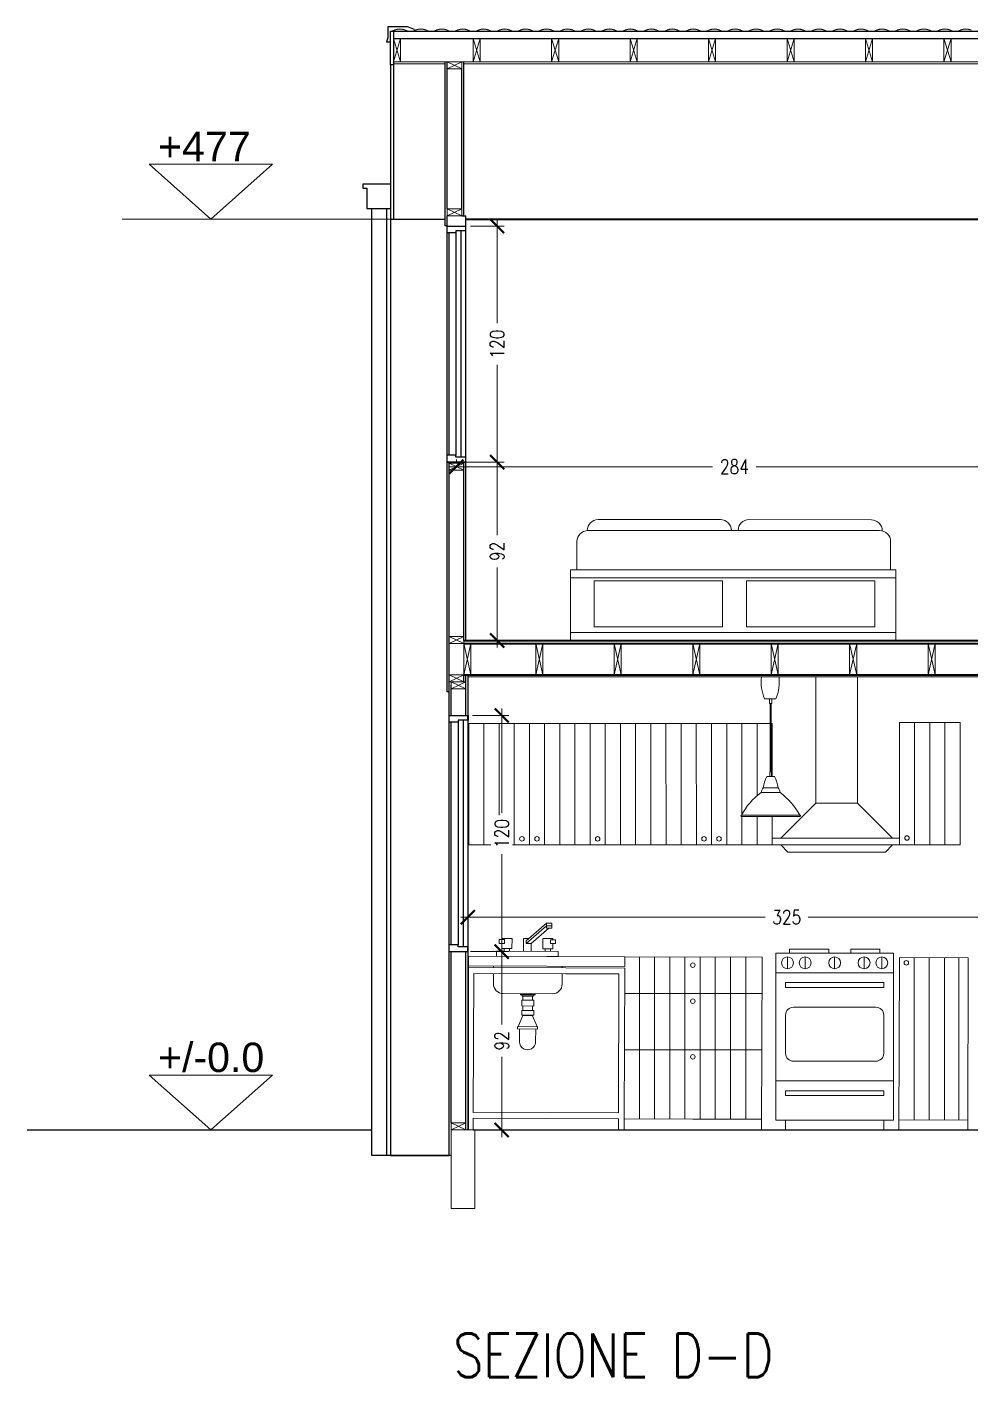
# Model space of a CAD drawing. Header units: centimetres. Extents: x 394519 to 396757, y 376859 to 378786.
# Drawn here: x 394519 to 395000, y 376868 to 377557 of the extents above; entities that cross this region are included whole.
import ezdxf

# ---------------------------------------------------------------- set-up
doc = ezdxf.new("R2010")
doc.units = ezdxf.units.CM
doc.header["$MEASUREMENT"] = 0
doc.linetypes.add('0', pattern=[0])
doc.layers.get('DEFPOINTS').update_dxf_attribs({"color": 210})
for name, color, linetype, lineweight in [('A-ANNO-DIMS', 3, 'Continuous', 18), ('A-DETL-MBND', 3, 'Continuous', 18), ('A-DETL-MCUT', 4, 'Continuous', 25), ('A-ELEV-IDEN', 3, 'Continuous', 18), ('A-ELEV-MBE1', 7, 'Continuous', 35), ('A-ELEV-MBE2', 4, 'Continuous', 25), ('A-FURN', 8, 'Continuous', 18), ('A-SECT-MCUT', 7, 'Continuous', 35), ('A-WALL-STUD', 3, 'Continuous', 18)]:
    doc.layers.add(name, color=color, linetype=linetype, lineweight=lineweight)
doc.styles.add('ARIAL', font='Arial.ttf')
doc.styles.add('E-ROMANS', font='romans.shx', dxfattribs={"width": 0.8})
doc.styles.get("Standard").update_dxf_attribs({"font": 'Arial.ttf'})
doc.dimstyles.new('Copy of TICK_36', dxfattribs={"dimtxt": 3.6, "dimasz": 3.6, "dimexe": 1.8, "dimexo": 1.2, "dimgap": 1.8, "dimtad": 0, "dimdec": 0, "dimzin": 0, "dimdsep": 46, "dimtxsty": 'ARIAL', "dimblk": 'ARCHTICK', "dimblk1": 'ARCHTICK', "dimblk2": 'ARCHTICK', "dimcen": 1.8, "dimdle": 1.8, "dimclrd": 256, "dimclre": 256, "dimclrt": 256, "dimadec": 0, "dimazin": 0, "dimtfac": 1, "dimtdec": 0, "dimtmove": 1, "dimatfit": 3, "dimldrblk": 'OPEN90', "dimfxl": 1, "dimtfill": 1, "dimtolj": 1, "dimtzin": 0, "dimlwd": -1, "dimlwe": -1, "dimarcsym": 0})

# ---------------------------------------------------------------- blocks, each defined once
blk = doc.blocks.new('_ArchTick')
at = {"color": 0, "linetype": 'ByBlock', "const_width": 0.15}
blk.add_lwpolyline([(-0.5, -0.5), (0.5, 0.5)], dxfattribs=at)
blk = doc.blocks.new('*D207')
at = {"layer": 'A-ANNO-DIMS', "transparency": 16777216}
for p, q in [((394758.45, 377338.49), (394758.45, 377297.66)), ((394744.84, 377334.89), (394762.05, 377334.89)), ((394758.45, 377240.29), (394758.45, 377281.13)), ((394744.84, 377243.89), (394762.05, 377243.89))]:
    blk.add_line(p, q, dxfattribs=at)
at = {"layer": 'DEFPOINTS', "color": 0, "transparency": 16777216}
for p in [(394742.44, 377334.89), (394758.45, 377334.89), (394742.44, 377243.89)]:
    blk.add_point(p, dxfattribs=at)
at = {"layer": 'A-ANNO-DIMS', "transparency": 16777216, "xscale": 7.2, "yscale": 7.2, "zscale": 7.2}
for p, rotation in [((394758.45, 377334.89), 90), ((394758.45, 377243.89), 270)]:
    blk.add_blockref('_ArchTick', p, dxfattribs=dict(at, rotation=rotation))
at = {"layer": 'A-ANNO-DIMS', "transparency": 16777216, "insert": (394758.45, 377289.39), "char_height": 7.2, "attachment_point": 5, "rotation": 90, "style": 'E-ROMANS', "bg_fill": 3, "box_fill_scale": 1.25, "bg_fill_color": 256, "bg_fill_true_color": 13158600, "bg_fill_transparency": 0}
blk.add_mtext('\\A1;92', dxfattribs=at)
blk = doc.blocks.new('_Open90')
at = {"color": 0, "linetype": 'ByBlock', "lineweight": -2}
for p, q in [((0, 0), (-1, 0)), ((-0.5, 0.5), (0, 0)), ((0, 0), (-0.5, -0.5))]:
    blk.add_line(p, q, dxfattribs=at)
blk = doc.blocks.new('*D208')
at = {"layer": 'A-ANNO-DIMS', "transparency": 16777216}
for p, q in [((394744.84, 377455.39), (394762.05, 377455.39)), ((394758.45, 377458.99), (394758.45, 377405.74)), ((394758.45, 377331.29), (394758.45, 377384.55)), ((394735.33, 377334.89), (394762.05, 377334.89))]:
    blk.add_line(p, q, dxfattribs=at)
at = {"layer": 'DEFPOINTS', "color": 0, "transparency": 16777216}
for p in [(394742.44, 377455.39), (394758.45, 377455.39), (394732.93, 377334.89)]:
    blk.add_point(p, dxfattribs=at)
at = {"layer": 'A-ANNO-DIMS', "transparency": 16777216, "xscale": 7.2, "yscale": 7.2, "zscale": 7.2}
for p, rotation in [((394758.45, 377455.39), 90), ((394758.45, 377334.89), 270)]:
    blk.add_blockref('_ArchTick', p, dxfattribs=dict(at, rotation=rotation))
at = {"layer": 'A-ANNO-DIMS', "transparency": 16777216, "insert": (394758.45, 377395.14), "char_height": 7.2, "attachment_point": 5, "rotation": 90, "style": 'E-ROMANS', "bg_fill": 3, "box_fill_scale": 1.25, "bg_fill_color": 256, "bg_fill_true_color": 13158600, "bg_fill_transparency": 0}
blk.add_mtext('\\A1;120', dxfattribs=at)
blk = doc.blocks.new('*D209')
at = {"layer": 'A-ANNO-DIMS', "transparency": 16777216}
for p, q in [((394737.69, 377335), (394737.69, 377336.2)), ((395021.34, 377335), (395021.34, 377336.2)), ((394734.09, 377332.6), (394868.37, 377332.6)), ((395024.94, 377332.6), (394890.65, 377332.6))]:
    blk.add_line(p, q, dxfattribs=at)
at = {"layer": 'DEFPOINTS', "color": 0, "transparency": 16777216}
for p in [(394737.69, 377332.6), (395021.34, 377332.6), (395021.34, 377332.6)]:
    blk.add_point(p, dxfattribs=at)
at = {"layer": 'A-ANNO-DIMS', "transparency": 16777216, "xscale": 7.2, "yscale": 7.2, "zscale": 7.2, "rotation": 180}
blk.add_blockref('_ArchTick', (394737.69, 377332.6), dxfattribs=at)
at = {"layer": 'A-ANNO-DIMS', "transparency": 16777216, "xscale": 7.2, "yscale": 7.2, "zscale": 7.2}
blk.add_blockref('_ArchTick', (395021.34, 377332.6), dxfattribs=at)
at = {"layer": 'A-ANNO-DIMS', "transparency": 16777216, "insert": (394879.51, 377332.6), "char_height": 7.2, "attachment_point": 5, "style": 'E-ROMANS', "bg_fill": 3, "box_fill_scale": 1.25, "bg_fill_color": 256, "bg_fill_true_color": 13158600, "bg_fill_transparency": 0}
blk.add_mtext('\\A1;284', dxfattribs=at)
blk = doc.blocks.new('*D215')
at = {"layer": 'A-ANNO-DIMS', "transparency": 16777216}
for p, q in [((394760.81, 377088.8), (394760.81, 377047.96)), ((394744.94, 377085.2), (394764.41, 377085.2)), ((394760.81, 376990.6), (394760.81, 377031.44)), ((394746.31, 376994.2), (394764.41, 376994.2))]:
    blk.add_line(p, q, dxfattribs=at)
at = {"layer": 'DEFPOINTS', "color": 0, "transparency": 16777216}
for p in [(394742.54, 377085.2), (394760.81, 377085.2), (394743.91, 376994.2)]:
    blk.add_point(p, dxfattribs=at)
at = {"layer": 'A-ANNO-DIMS', "transparency": 16777216, "xscale": 7.2, "yscale": 7.2, "zscale": 7.2}
for p, rotation in [((394760.81, 377085.2), 90), ((394760.81, 376994.2), 270)]:
    blk.add_blockref('_ArchTick', p, dxfattribs=dict(at, rotation=rotation))
at = {"layer": 'A-ANNO-DIMS', "transparency": 16777216, "insert": (394760.81, 377039.7), "char_height": 7.2, "attachment_point": 5, "rotation": 90, "style": 'E-ROMANS', "bg_fill": 3, "box_fill_scale": 1.25, "bg_fill_color": 256, "bg_fill_true_color": 13158600, "bg_fill_transparency": 0}
blk.add_mtext('\\A1;92', dxfattribs=at)
blk = doc.blocks.new('*D216')
at = {"layer": 'A-ANNO-DIMS', "transparency": 16777216}
for p, q in [((394745.94, 377205.7), (394764.41, 377205.7)), ((394760.81, 377209.3), (394760.81, 377156.05)), ((394760.81, 377081.6), (394760.81, 377134.86)), ((394745.94, 377085.2), (394764.41, 377085.2))]:
    blk.add_line(p, q, dxfattribs=at)
at = {"layer": 'DEFPOINTS', "color": 0, "transparency": 16777216}
for p in [(394743.54, 377205.7), (394760.81, 377205.7), (394743.54, 377085.2)]:
    blk.add_point(p, dxfattribs=at)
at = {"layer": 'A-ANNO-DIMS', "transparency": 16777216, "xscale": 7.2, "yscale": 7.2, "zscale": 7.2}
for p, rotation in [((394760.81, 377205.7), 90), ((394760.81, 377085.2), 270)]:
    blk.add_blockref('_ArchTick', p, dxfattribs=dict(at, rotation=rotation))
at = {"layer": 'A-ANNO-DIMS', "transparency": 16777216, "insert": (394760.81, 377145.45), "char_height": 7.2, "attachment_point": 5, "rotation": 90, "style": 'E-ROMANS', "bg_fill": 3, "box_fill_scale": 1.25, "bg_fill_color": 256, "bg_fill_true_color": 13158600, "bg_fill_transparency": 0}
blk.add_mtext('\\A1;120', dxfattribs=at)
blk = doc.blocks.new('*D220')
at = {"layer": 'A-ANNO-DIMS', "transparency": 16777216}
for p, q in [((394739.94, 377102.76), (394895.21, 377102.76)), ((394743.54, 377105.16), (394743.54, 377106.36)), ((395072.49, 377102.76), (394917.22, 377102.76)), ((395068.89, 377105.16), (395068.89, 377106.36))]:
    blk.add_line(p, q, dxfattribs=at)
at = {"layer": 'DEFPOINTS', "color": 0, "transparency": 16777216}
for p in [(394743.54, 377102.76), (395068.89, 377102.76), (395068.89, 377102.76)]:
    blk.add_point(p, dxfattribs=at)
at = {"layer": 'A-ANNO-DIMS', "transparency": 16777216, "xscale": 7.2, "yscale": 7.2, "zscale": 7.2, "rotation": 180}
blk.add_blockref('_ArchTick', (394743.54, 377102.76), dxfattribs=at)
at = {"layer": 'A-ANNO-DIMS', "transparency": 16777216, "xscale": 7.2, "yscale": 7.2, "zscale": 7.2}
blk.add_blockref('_ArchTick', (395068.89, 377102.76), dxfattribs=at)
at = {"layer": 'A-ANNO-DIMS', "transparency": 16777216, "insert": (394906.21, 377102.76), "char_height": 7.2, "attachment_point": 5, "style": 'E-ROMANS', "bg_fill": 3, "box_fill_scale": 1.25, "bg_fill_color": 256, "bg_fill_true_color": 13158600, "bg_fill_transparency": 0}
blk.add_mtext('\\A1;325', dxfattribs=at)

msp = doc.modelspace()

# ---------------------------------------------------------------- linework, layer by layer
for p, q in [((394795.86, 377243.89), (394961.86, 377243.89)), ((394909.72, 377226.38), (394898.26, 377226.38)), ((394903.99, 377226.38), (394909.72, 377226.38))]:
    msp.add_line(p, q)
at = {"color": 0}
for p, q in [((394518.61, 376994.2), (394694.5, 376994.2)), ((394746.25, 376994.2), (395423.76, 376994.2))]:
    msp.add_line(p, q, dxfattribs=at)
at = {"layer": 'A-ANNO-DIMS'}
msp.add_line((394705.51, 377458.88), (394567.11, 377458.88), dxfattribs=at)
for points in [[(394580.9, 377486.87), (394612.38, 377458.88), (394643.87, 377486.87)], [(394580.9, 377022.19), (394612.38, 376994.2), (394643.87, 377022.19)]]:
    msp.add_lwpolyline(points, close=True, dxfattribs=at)
at = {"layer": 'A-DETL-MBND'}
for p, q in [((394731.93, 377538.12), (394705.51, 377538.12)), ((394732.93, 377539.13), (394709.11, 377539.13)), ((394740.44, 377539.13), (395081.9, 377539.13)), ((394741.44, 377538.12), (395016.58, 377538.12))]:
    msp.add_line(p, q, dxfattribs=at)
at = {"layer": 'A-DETL-MBND', "color": 0}
msp.add_line((394743.54, 377225.38), (395124.63, 377225.38), dxfattribs=at)
msp.add_lwpolyline([(394733.93, 377460.56), (394732.93, 377460.56)], dxfattribs=at)
at = {"layer": 'A-DETL-MCUT'}
for p, q in [((394732.93, 377217.77), (394732.93, 377460.56)), ((394742.44, 377243.89), (394742.44, 377460.56)), ((394732.83, 377455.39), (394742.44, 377455.39)), ((394737.43, 377451.89), (394732.83, 377451.88)), ((394742.44, 377452.89), (394737.43, 377452.89)), ((394737.43, 377452.89), (394737.43, 377451.89)), ((394737.43, 377338.4), (394732.93, 377338.4)), ((394737.43, 377337.4), (394737.43, 377338.4)), ((394742.44, 377337.4), (394737.43, 377337.4)), ((394732.93, 377334.89), (394742.44, 377334.89)), ((394742.44, 377334.89), (394732.93, 377334.89)), ((394733.93, 377217.8), (394733.93, 377334.89)), ((394741.44, 377243.89), (394741.44, 377334.89)), ((394741.44, 377222.78), (394741.44, 377226.38)), ((394742.54, 377205.7), (394742.54, 377226.38)), ((394743.54, 377226.38), (394743.54, 376994.2)), ((394733.93, 376981.19), (394733.93, 377222.78)), ((394735.03, 377205.69), (394735.03, 377221.38)), ((394733.93, 377217.77), (394732.93, 377217.77)), ((394738.54, 377088.7), (394733.93, 377088.7)), ((394738.54, 377087.7), (394738.54, 377088.7)), ((394733.93, 377085.2), (394743.54, 377085.2)), ((394735.03, 376997.8), (394735.03, 377085.2)), ((394743.54, 377087.7), (394738.54, 377087.7)), ((394742.54, 376994.2), (394742.54, 377085.2)), ((394743.54, 377085.2), (394743.54, 377087.7))]:
    msp.add_line(p, q, dxfattribs=at)
for points in [[(394732.93, 377455.56), (394731.93, 377455.56), (394731.93, 377539.13)], [(394732.93, 377464.16), (394732.93, 377539.13)], [(394740.44, 377460.56), (394741.44, 377460.56), (394741.44, 377539.13)], [(394740.44, 377464.16), (394740.44, 377535.52)], [(394741.44, 377460.56), (394742.44, 377460.56)]]:
    msp.add_lwpolyline(points, dxfattribs=at)
at = {"layer": 'A-ELEV-IDEN', "color": 3}
msp.add_lwpolyline([(394735.03, 376994.2), (394747.04, 376994.2), (394747.04, 376954.17), (394735.03, 376954.17)], close=True, dxfattribs=at)
at = {"layer": 'A-ELEV-MBE1', "color": 0}
msp.add_line((394743.54, 377205.7), (394743.54, 377203.2), dxfattribs=at)
at = {"layer": 'A-ELEV-MBE2'}
for p, q in [((394702.01, 377464.36), (394702.01, 376981.19)), ((394704.01, 377458.88), (394704.01, 376981.19)), ((394733.93, 377338.4), (394733.93, 377451.88)), ((394737.43, 377451.89), (394737.43, 377338.4)), ((394739.95, 377452.89), (394739.95, 377337.4)), ((394733.93, 377205.69), (394743.54, 377205.7)), ((394738.54, 377202.2), (394733.93, 377202.19)), ((394735.03, 377088.7), (394735.03, 377202.19)), ((394743.54, 377203.2), (394738.54, 377203.2)), ((394738.54, 377203.2), (394738.54, 377202.2)), ((394738.54, 377202.2), (394738.54, 377088.7)), ((394741.05, 377203.2), (394741.05, 377087.7)), ((394735.03, 376981.19), (394694.5, 376981.19))]:
    msp.add_line(p, q, dxfattribs=at)
at = {"layer": 'A-ELEV-MBE2', "color": 0}
msp.add_line((394704.01, 377458.88), (394731.93, 377458.88), dxfattribs=at)
at = {"layer": 'A-ELEV-MBE2'}
for points in [[(394716.24, 377555.68), (394716.24, 377555.68), (394712.77, 377556.92), (394702.76, 377556.92), (394702.76, 377551.41), (394702.01, 377549.41), (394703.76, 377549.41)], [(394705.51, 377554.74), (394705.51, 377539.13), (394705.51, 377537.62), (394704.01, 377537.62), (394704.01, 377554.74), (394705.51, 377554.74)], [(394705.51, 377554.74), (395464.3, 377554.74)], [(394705.51, 377551.13), (395459.19, 377551.13)], [(394704.01, 377537.62), (394704.01, 377458.88)], [(394705.51, 377537.62), (394705.51, 377458.88)], [(394704.01, 377476.75), (394690, 377476.75), (394690, 377474.75), (394692, 377474.75), (394692, 377464.36), (394704.01, 377464.36)], [(394694.5, 376981.19), (394694.5, 377464.36)], [(394704.01, 376981.19), (394733.93, 376981.19)]]:
    msp.add_lwpolyline(points, dxfattribs=at)
for centre, start, end in [((394703.47, 377562.06), 274.18303, 291.41865), ((394708.82, 377548.43), 68.58135, 111.41865), ((394714.17, 377562.06), 248.58135, 291.41865), ((394719.51, 377548.43), 68.58135, 111.41865), ((394724.86, 377562.06), 248.58135, 291.41865), ((394730.21, 377548.43), 68.58135, 111.41865), ((394735.55, 377562.06), 248.58135, 291.41865), ((394740.9, 377548.43), 68.58135, 111.41865), ((394746.25, 377562.06), 248.58135, 291.41865), ((394751.59, 377548.43), 68.58135, 111.41865), ((394756.94, 377562.06), 248.58135, 291.41865), ((394762.29, 377548.43), 68.58135, 111.41865), ((394767.63, 377562.06), 248.58135, 291.41865), ((394772.98, 377548.43), 68.58135, 111.41865), ((394778.33, 377562.06), 248.58135, 291.41865), ((394783.67, 377548.43), 68.58135, 111.41865), ((394789.02, 377562.06), 248.58135, 291.41865), ((394794.37, 377548.43), 68.58135, 111.41865), ((394799.71, 377562.06), 248.58135, 291.41865), ((394805.06, 377548.43), 68.58135, 111.41865), ((394810.41, 377562.06), 248.58135, 291.41865), ((394815.75, 377548.43), 68.58135, 111.41865), ((394821.1, 377562.06), 248.58135, 291.41865), ((394826.45, 377548.43), 68.58135, 111.41865), ((394831.79, 377562.06), 248.58135, 291.41865), ((394837.14, 377548.43), 68.58135, 111.41865), ((394842.48, 377562.06), 248.58135, 291.41865), ((394847.83, 377548.43), 68.58135, 111.41865), ((394853.18, 377562.06), 248.58135, 291.41865), ((394858.52, 377548.43), 68.58135, 111.41865), ((394863.87, 377562.06), 248.58135, 291.41865), ((394869.22, 377548.43), 68.58135, 111.41865), ((394874.56, 377562.06), 248.58135, 291.41865), ((394879.91, 377548.43), 68.58135, 111.41865), ((394885.26, 377562.06), 248.58135, 291.41865), ((394890.6, 377548.43), 68.58135, 111.41865), ((394895.95, 377562.06), 248.58135, 291.41865), ((394901.3, 377548.43), 68.58135, 111.41865), ((394906.64, 377562.06), 248.58135, 291.41865), ((394911.99, 377548.43), 68.58135, 111.41865), ((394917.34, 377562.06), 248.58135, 291.41865), ((394922.68, 377548.43), 68.58135, 111.41865), ((394928.03, 377562.06), 248.58135, 291.41865), ((394933.38, 377548.43), 68.58135, 111.41865), ((394938.72, 377562.06), 248.58135, 291.41865), ((394944.07, 377548.43), 68.58135, 111.41865), ((394949.42, 377562.06), 248.58135, 291.41865), ((394954.76, 377548.43), 68.58135, 111.41865), ((394960.11, 377562.06), 248.58135, 291.41865), ((394965.46, 377548.43), 68.58135, 111.41865), ((394970.8, 377562.06), 248.58135, 291.41865), ((394976.15, 377548.43), 68.58135, 111.41865), ((394981.5, 377562.06), 248.58135, 291.41865), ((394986.84, 377548.43), 68.58135, 111.41865), ((394992.19, 377562.06), 248.58135, 291.41865), ((394997.54, 377548.43), 68.58135, 111.41865)]:
    msp.add_arc(centre, 7.32, start, end, dxfattribs=at)
at = {"layer": 'A-FURN'}
for p, q in [((394809.98, 377305.6), (394872.37, 377305.61)), ((394886.98, 377305.61), (394949.38, 377305.44)), ((394804.76, 377300.03), (394953.59, 377300.03)), ((394799.18, 377279.96), (394799.18, 377294.44)), ((394959.18, 377294.44), (394959.18, 377279.96)), ((394795.86, 377275.84), (394795.86, 377279.96)), ((394795.86, 377279.96), (394961.86, 377279.96)), ((394795.86, 377243.89), (394795.86, 377279.96)), ((394961.86, 377275.84), (394795.86, 377275.84)), ((394961.86, 377279.96), (394961.86, 377243.89)), ((394961.86, 377248.02), (394961.86, 377275.84)), ((394961.86, 377262.33), (394961.86, 377243.89)), ((394795.86, 377243.89), (394795.86, 377248.02)), ((394795.86, 377248.02), (394961.86, 377248.02)), ((394900.69, 377214.2), (394894.88, 377214.2)), ((394897.34, 377211.8), (394897.34, 377214.2)), ((394898.62, 377214.2), (394898.63, 377211.8)), ((394898.63, 377211.8), (394897.34, 377211.8)), ((394897.74, 377211.8), (394897.75, 377176.94)), ((394898.23, 377176.94), (394898.22, 377211.8)), ((394774.92, 377201.57), (394743.96, 377201.56)), ((394743.96, 377201.56), (394743.97, 377139.62)), ((394743.96, 377201.56), (394751.7, 377201.56)), ((394751.7, 377201.56), (394751.71, 377139.63)), ((394759.44, 377201.56), (394759.46, 377139.63)), ((394767.2, 377139.63), (394767.18, 377201.56)), ((394774.94, 377139.63), (394774.92, 377201.57)), ((394774.92, 377201.57), (394805.89, 377201.57)), ((394782.68, 377139.63), (394782.66, 377201.57)), ((394790.41, 377201.57), (394790.42, 377139.64)), ((394805.89, 377201.57), (394798.15, 377201.57)), ((394798.15, 377201.57), (394798.16, 377139.64)), ((394805.89, 377201.57), (394836.86, 377201.58)), ((394805.89, 377201.57), (394805.91, 377139.64)), ((394805.91, 377139.64), (394805.89, 377201.57)), ((394813.65, 377139.64), (394813.63, 377201.58)), ((394821.37, 377201.58), (394821.39, 377139.65)), ((394836.86, 377201.58), (394829.11, 377201.58)), ((394829.11, 377201.58), (394829.13, 377139.65)), ((394867.82, 377201.59), (394836.86, 377201.58)), ((394836.86, 377201.58), (394836.87, 377139.65)), ((394836.86, 377201.58), (394836.87, 377139.65)), ((394836.86, 377201.58), (394844.6, 377201.58)), ((394844.6, 377201.58), (394844.61, 377139.65)), ((394852.34, 377201.59), (394852.36, 377139.65)), ((394860.1, 377139.66), (394860.08, 377201.59)), ((394867.82, 377201.59), (394897.75, 377201.6)), ((394867.84, 377139.66), (394867.82, 377201.59)), ((394875.58, 377139.66), (394875.56, 377201.59)), ((394883.31, 377201.6), (394883.32, 377155.21)), ((394897.75, 377201.6), (394891.05, 377201.6)), ((394891.05, 377201.6), (394891.06, 377164.68)), ((394898.23, 377201.6), (394898.79, 377201.6)), ((394898.79, 377201.6), (394898.23, 377201.6)), ((394898.79, 377201.6), (394898.8, 377174.53)), ((394963.69, 377202.04), (394994.66, 377202.05)), ((394963.71, 377139.68), (394963.69, 377202.04)), ((394971.45, 377139.69), (394971.43, 377202.04)), ((394979.17, 377202.04), (394979.19, 377139.69)), ((394994.66, 377202.05), (394986.92, 377202.04)), ((394986.92, 377202.04), (394986.93, 377139.69)), ((394994.66, 377202.05), (394994.67, 377139.69)), ((394895.99, 377174.53), (394900, 377174.53)), ((394898.39, 377176.94), (394897.59, 377176.94)), ((394897.59, 377176.94), (394897.59, 377174.53)), ((394898.39, 377176.94), (394898.4, 377174.53)), ((394902.8, 377166.34), (394893.19, 377166.34)), ((394898, 377168.74), (394894.23, 377168.74)), ((394898, 377168.74), (394901.76, 377168.74)), ((394883.11, 377154.82), (394912.89, 377154.83)), ((394883.11, 377154.82), (394898, 377154.82)), ((394883.11, 377154.18), (394912.89, 377154.18)), ((394883.32, 377154.18), (394883.32, 377139.66)), ((394891.06, 377154.18), (394891.06, 377139.66)), ((394898.8, 377154.18), (394898.81, 377139.67)), ((394743.97, 377139.62), (394774.94, 377139.63)), ((394805.91, 377139.64), (394774.94, 377139.63)), ((394836.87, 377139.65), (394805.91, 377139.64)), ((394836.87, 377139.65), (394867.84, 377139.66)), ((394898.81, 377139.67), (394867.84, 377139.66)), ((394963.71, 377139.68), (394994.67, 377139.69)), ((394783.7, 377098.41), (394773.22, 377089.31)), ((394773.23, 377090.62), (394783.7, 377099.72)), ((394784.85, 377097.11), (394775.83, 377089.3)), ((394783.69, 377097.11), (394783.7, 377098.41)), ((394786.31, 377097.1), (394783.69, 377097.11)), ((394783.7, 377098.41), (394783.7, 377099.72)), ((394783.7, 377099.72), (394786.31, 377099.71)), ((394786.31, 377098.4), (394783.7, 377098.41)), ((394786.31, 377099.71), (394786.31, 377098.4)), ((394786.31, 377098.4), (394786.31, 377097.1)), ((394771.9, 377085.4), (394771.93, 377091.93)), ((394771.93, 377091.93), (394774.72, 377091.92)), ((394773.22, 377089.31), (394773.23, 377090.62)), ((394775.83, 377089.3), (394773.22, 377089.31)), ((394775.83, 377089.3), (394775.82, 377085.39)), ((394823.61, 377082.61), (394743.91, 377082.89)), ((394743.91, 376994.2), (394743.91, 377082.89)), ((394762.11, 377085.43), (394762.12, 377086.74)), ((394764.73, 377086.73), (394764.72, 377085.43)), ((394783.01, 377086.67), (394783, 377085.36)), ((394785.61, 377085.35), (394785.62, 377086.66)), ((394823.59, 377077.6), (394823.61, 377082.61)), ((394823.61, 377082.61), (394893.67, 377082.36)), ((394831.04, 377082.58), (394831.06, 376999.89)), ((394838.78, 377082.56), (394838.8, 376999.89)), ((394846.54, 376999.9), (394846.52, 377082.53)), ((394854.28, 376999.9), (394854.26, 377082.5)), ((394862.03, 376999.9), (394862, 377082.47)), ((394869.74, 377082.45), (394869.77, 376999.9)), ((394877.49, 377082.42), (394877.51, 376999.91)), ((394885.27, 377082.39), (394885.29, 376999.67)), ((394893.67, 377082.36), (394893.36, 376994.2)), ((394960.72, 377084.41), (394900.58, 377084.41)), ((394900.58, 377084.41), (394900.58, 376999.21)), ((394906.59, 377079.48), (394906.59, 377082.49)), ((394906.59, 377082.49), (394906.59, 377076.46)), ((394927.64, 377086.41), (394907.59, 377086.41)), ((394907.59, 377084.41), (394907.59, 377086.41)), ((394915.61, 377079.48), (394915.61, 377082.49)), ((394915.61, 377082.49), (394915.61, 377076.46)), ((394927.64, 377084.41), (394927.64, 377086.41)), ((394930.65, 377082.49), (394930.65, 377076.46)), ((394938.89, 377086.41), (394953.7, 377086.41)), ((394938.89, 377084.41), (394938.89, 377086.41)), ((394945.68, 377082.49), (394945.68, 377076.46)), ((394953.7, 377084.41), (394953.7, 377086.41)), ((394954.7, 377082.49), (394954.7, 377076.46)), ((394960.72, 377084.41), (394960.72, 376999.21)), ((394963.72, 377082.12), (394963.42, 376994.2)), ((394963.72, 377082.12), (394998.75, 377081.99)), ((394971.15, 377082.09), (394971.18, 376999.4)), ((394978.89, 377082.06), (394978.92, 376999.4)), ((394986.64, 377082.04), (394986.66, 376999.41)), ((394993.95, 377082.01), (394993.97, 376999.41)), ((394998.54, 376994.2), (394998.75, 377081.99)), ((394823.59, 377077.6), (394743.91, 377077.88)), ((394743.91, 377077.09), (394793.46, 377076.91)), ((394823.59, 377076.81), (394793.46, 377076.91)), ((394823.32, 376999.89), (394823.59, 377076.81)), ((394746.26, 377003.16), (394746.51, 377074.08)), ((394746.51, 377074.08), (394793.45, 377073.91)), ((394820.57, 377073.82), (394793.45, 377073.91)), ((394820.32, 377002.9), (394820.57, 377073.82)), ((394960.72, 377074.38), (394900.58, 377074.38)), ((394955.7, 377069.37), (394905.59, 377069.37)), ((394905.59, 377069.37), (394905.59, 377066.87)), ((394955.7, 377069.37), (394955.7, 377066.87)), ((394771.57, 377060.5), (394771.58, 377062.47)), ((394776.57, 377060.48), (394776.58, 377062.45)), ((394893.67, 377063.87), (394823.54, 377063.85)), ((394955.7, 377066.87), (394905.59, 377066.87)), ((394971.16, 377061.33), (394971.18, 376999.4)), ((394771.55, 377055.15), (394771.56, 377057.46)), ((394776.55, 377055.13), (394776.56, 377057.44)), ((394951.69, 377056.84), (394909.6, 377056.84)), ((394771.54, 377052.53), (394771.54, 377052.72)), ((394776.55, 377052.51), (394771.54, 377052.53)), ((394776.55, 377052.51), (394776.55, 377052.7)), ((394905.59, 377052.83), (394905.59, 377033.29)), ((394955.7, 377052.83), (394955.7, 377033.29)), ((394769.92, 377045.71), (394769.9, 377039.19)), ((394778.12, 377045.69), (394778.09, 377039.16)), ((394893.5, 377035.11), (394823.44, 377035.09)), ((394951.69, 377029.28), (394909.6, 377029.28)), ((394960.72, 377019.26), (394900.58, 377019.26)), ((394955.7, 377014.25), (394905.59, 377014.25)), ((394905.59, 377014.25), (394905.59, 377011.74)), ((394905.59, 377014.25), (394905.59, 377011.74)), ((394955.7, 377014.25), (394955.7, 377011.74)), ((394955.7, 377014.25), (394955.7, 377011.74)), ((394955.7, 377011.74), (394905.59, 377011.74)), ((394820.31, 376999.9), (394746.25, 377000.16)), ((394746.25, 377000.16), (394746.25, 376994.2)), ((394820.32, 377002.9), (394746.26, 377003.16)), ((394820.31, 376999.9), (394820.29, 376994.2)), ((394823.32, 376999.89), (394823.3, 376994.2)), ((394858.35, 376999.77), (394823.32, 376999.89)), ((394858.35, 376999.77), (394893.38, 376999.64)), ((394960.72, 376999.21), (394900.58, 376999.21)), ((394905.59, 376999.21), (394905.59, 376994.2)), ((394955.7, 376999.21), (394955.7, 376994.2)), ((394998.46, 376999.28), (394963.43, 376999.4))]:
    msp.add_line(p, q, dxfattribs=at)
at = {"layer": 'A-FURN', "linetype": '0'}
for p, q in [((394921.04, 377225.38), (394921.04, 377160.88)), ((394942.38, 377160.88), (394942.38, 377225.38)), ((394921.04, 377160.88), (394903.27, 377143.11)), ((394921.04, 377160.88), (394942.38, 377160.88)), ((394960.15, 377143.11), (394942.38, 377160.88)), ((394898.81, 377143.11), (394963.71, 377143.11)), ((394963.71, 377139.68), (394898.81, 377139.67)), ((394906.82, 377135.99), (394903.27, 377139.66)), ((394960.15, 377139.68), (394956.6, 377135.99)), ((394956.6, 377135.99), (394906.82, 377135.99))]:
    msp.add_line(p, q, dxfattribs=at)
at = {"layer": 'A-FURN', "color": 0}
msp.add_line((394955.7, 376994.2), (394901.66, 376994.2), dxfattribs=at)
at = {"layer": 'A-FURN'}
for points in [[(394807.99, 377274.32), (394873.48, 377274.32), (394873.48, 377250.97), (394807.99, 377250.97)], [(394885.73, 377274.32), (394951.22, 377274.32), (394951.22, 377250.97), (394885.73, 377250.97)], [(394759.52, 377089.36), (394759.52, 377091.32), (394762.13, 377091.31), (394762.13, 377089.35)], [(394788.24, 377089.26), (394788.24, 377091.22), (394785.63, 377091.23), (394785.63, 377089.27)], [(394777.83, 377063.71), (394770.34, 377063.73), (394770.34, 377063.16), (394777.82, 377063.13)], [(394777.11, 377055.13), (394770.99, 377055.15), (394770.99, 377052.72), (394777.1, 377052.7)], [(394777.13, 377060.48), (394771.01, 377060.5), (394771, 377057.46), (394777.12, 377057.44)], [(394779.12, 377046.88), (394768.92, 377046.91), (394768.92, 377045.72), (394779.12, 377045.68)]]:
    msp.add_lwpolyline(points, close=True, dxfattribs=at)
for points in [[(394760.83, 377091.32), (394760.83, 377091.97), (394766.05, 377091.95), (394766.03, 377086.73), (394760.81, 377086.74), (394760.82, 377089.36)], [(394786.94, 377091.23), (394786.94, 377091.87), (394781.72, 377091.89), (394781.7, 377086.67), (394786.92, 377086.65), (394786.93, 377089.26)], [(394764.72, 377085.43), (394789.53, 377085.34), (394789.52, 377082.73), (394758.19, 377082.84), (394758.2, 377085.45), (394762.11, 377085.43)], [(394756.58, 377077.84), (394756.57, 377077.04)], [(394791.64, 377076.92), (394791.65, 377077.72)], [(394770.88, 377063.16), (394771.17, 377062.47), (394774.08, 377062.46)], [(394777.28, 377063.14), (394776.98, 377062.45), (394774.08, 377062.46)], [(394771.54, 377052.53), (394769.28, 377047.39), (394769.28, 377046.91), (394769.28, 377046.91)], [(394776.55, 377052.51), (394778.77, 377047.36), (394778.77, 377046.88), (394778.77, 377046.88)]]:
    msp.add_lwpolyline(points, dxfattribs=at)
msp.add_lwpolyline([(394756.56, 377074.04), (394756.55, 377068.78, 0.414214), (394761.53, 377063.76), (394786.59, 377063.67, 0.414214), (394791.61, 377068.66), (394791.63, 377073.92)], format="xyb", dxfattribs=at)
at = {"layer": 'A-FURN', "color": 0}
for points in [[(394743.54, 376994.2), (394746.54, 376994.2)], [(394823.6, 376994.2), (394820.6, 376994.2)]]:
    msp.add_lwpolyline(points, dxfattribs=at)
at = {"layer": 'A-FURN'}
for centre, radius in [((394771.1, 377142.7), 1.16), ((394778.77, 377142.7), 1.16), ((394809.74, 377142.71), 1.16), ((394864, 377142.72), 1.16), ((394871.67, 377142.73), 1.16), ((394967.54, 377143.17), 1.16), ((394906.59, 377079.48), 3.02), ((394915.61, 377079.48), 3.02), ((394930.65, 377079.48), 3.02), ((394945.68, 377079.48), 3.02), ((394954.7, 377079.48), 3.02), ((394858.27, 377078.32), 1.16), ((394967.22, 377079.5), 1.16), ((394858.28, 377059.94), 1.16), ((394858.29, 377031.52), 1.16)]:
    msp.add_circle(centre, radius, dxfattribs=at)
for centre, radius, start, end in [((394809.98, 377300.01), 5.58, 90, 180), ((394872.37, 377300.03), 5.58, 0, 90), ((394886.98, 377300.03), 5.58, 90, 180), ((394949.38, 377299.86), 5.58, 0, 90), ((394804.76, 377294.44), 5.58, 90, 180), ((394953.59, 377294.44), 5.58, 0, 90), ((394916.53, 377223.01), 23.37, 174.1865, 202.15844), ((394879.04, 377223), 23.37, 337.87318, 5.83899), ((394912.98, 377166.21), 18.91, 153.89284, 172.31859), ((394883.02, 377166.2), 18.91, 7.71303, 26.13879), ((394912.53, 377139.24), 33.29, 125.50386, 152.09328), ((394898.18, 377165.6), 5.04, 141.53577, 171.63847), ((394897.81, 377165.6), 5.04, 8.39316, 38.49585), ((394882.08, 377138), 35.11, 28.64074, 53.82538), ((394883.11, 377154.5), 0.32, 90.01581, 270.01581), ((394912.89, 377154.5), 0.32, 270.01581, 90.01581), ((394909.6, 377052.83), 4.01, 90, 180), ((394951.69, 377052.83), 4.01, 0, 90), ((394774, 377039.17), 4.1, 179.79921, 359.79921), ((394909.6, 377033.29), 4.01, 180, 270), ((394951.69, 377033.29), 4.01, 270, 0)]:
    msp.add_arc(centre, radius, start, end, dxfattribs=at)
at = {"layer": 'A-SECT-MCUT'}
for p, q in [((394742.44, 377458.88), (395016.58, 377458.88)), ((394741.44, 377243.89), (395426.87, 377243.89)), ((394741.44, 377242.39), (395426.87, 377242.39)), ((394741.44, 377226.38), (395425.77, 377226.38))]:
    msp.add_line(p, q, dxfattribs=at)
at = {"layer": 'A-WALL-STUD'}
for p, q in [((394732.93, 377535.52), (394740.44, 377539.13)), ((394740.44, 377535.52), (394732.93, 377539.13)), ((394732.93, 377460.56), (394740.44, 377464.16)), ((394740.44, 377460.56), (394732.93, 377464.16)), ((394733.93, 377330.8), (394741.44, 377334.4)), ((394741.44, 377330.8), (394733.93, 377334.4)), ((394741.44, 377246), (394733.93, 377246)), ((394733.93, 377242.39), (394741.44, 377246)), ((394741.44, 377242.39), (394733.93, 377246)), ((394733.93, 377242.39), (394741.44, 377242.39)), ((394741.44, 377226.38), (394741.44, 377242.39)), ((394741.44, 377242.39), (394745.04, 377226.38)), ((394745.04, 377242.39), (394741.44, 377226.38)), ((394745.04, 377242.39), (394745.04, 377226.38)), ((394741.44, 377226.38), (394733.93, 377226.38)), ((394733.93, 377222.78), (394741.44, 377226.38)), ((394741.44, 377222.78), (394733.93, 377226.38)), ((394733.93, 377222.78), (394741.44, 377222.78)), ((394742.54, 377222.78), (394735.03, 377222.78)), ((394735.03, 377219.18), (394742.54, 377222.78)), ((394742.54, 377219.18), (394735.03, 377222.78)), ((394735.03, 377219.18), (394742.54, 377219.18)), ((394735.03, 376994.2), (394742.54, 376997.8)), ((394742.54, 376994.2), (394735.03, 376997.8))]:
    msp.add_line(p, q, dxfattribs=at)
at = {"layer": 'A-WALL-STUD', "color": 0}
for p, q in [((394733.93, 377246), (394733.93, 377242.39)), ((394741.44, 377242.39), (394741.44, 377246)), ((394741.44, 377242.39), (394745.04, 377242.39)), ((394733.93, 377226.38), (394733.93, 377222.78)), ((394745.04, 377226.38), (394741.44, 377226.38)), ((394735.03, 377222.78), (394735.03, 377219.18)), ((394742.54, 377219.18), (394742.54, 377222.78))]:
    msp.add_line(p, q, dxfattribs=at)
at = {"layer": 'A-WALL-STUD'}
for points in [[(394709.11, 377551.13), (394705.51, 377551.13), (394705.51, 377539.13), (394709.11, 377539.13)], [(394749.84, 377551.13), (394746.24, 377551.13), (394746.24, 377539.13), (394749.84, 377539.13)], [(394789.87, 377551.13), (394786.27, 377551.13), (394786.27, 377539.13), (394789.87, 377539.13)], [(394829.91, 377551.13), (394826.3, 377551.13), (394826.3, 377539.13), (394829.91, 377539.13)], [(394869.94, 377551.13), (394866.33, 377551.13), (394866.33, 377539.13), (394869.94, 377539.13)], [(394909.97, 377551.13), (394906.36, 377551.13), (394906.36, 377539.13), (394909.97, 377539.13)], [(394950, 377551.13), (394946.4, 377551.13), (394946.4, 377539.13), (394950, 377539.13)], [(394990.03, 377551.13), (394986.43, 377551.13), (394986.43, 377539.13), (394990.03, 377539.13)], [(394732.93, 377535.52), (394740.44, 377535.52), (394740.44, 377539.13), (394732.93, 377539.13)], [(394732.93, 377460.56), (394740.44, 377460.56), (394740.44, 377464.16), (394732.93, 377464.16)], [(394733.93, 377330.8), (394741.44, 377330.8), (394741.44, 377334.4), (394733.93, 377334.4)], [(394735.03, 376994.2), (394742.54, 376994.2), (394742.54, 376997.8), (394735.03, 376997.8)]]:
    msp.add_lwpolyline(points, close=True, dxfattribs=at)
for points in [[(394705.51, 377551.13), (394709.11, 377539.13)], [(394705.51, 377539.13), (394709.11, 377551.13)], [(394746.24, 377551.13), (394749.84, 377539.13)], [(394746.24, 377539.13), (394749.84, 377551.13)], [(394786.27, 377551.13), (394789.87, 377539.13)], [(394786.27, 377539.13), (394789.87, 377551.13)], [(394826.3, 377551.13), (394829.91, 377539.13)], [(394826.3, 377539.13), (394829.91, 377551.13)], [(394866.33, 377551.13), (394869.94, 377539.13)], [(394866.33, 377539.13), (394869.94, 377551.13)], [(394906.36, 377551.13), (394909.97, 377539.13)], [(394906.36, 377539.13), (394909.97, 377551.13)], [(394946.4, 377551.13), (394950, 377539.13)], [(394946.4, 377539.13), (394950, 377551.13)], [(394986.43, 377551.13), (394990.03, 377539.13)], [(394986.43, 377539.13), (394990.03, 377551.13)], [(394781.77, 377242.39), (394781.77, 377226.38), (394778.17, 377226.38), (394778.17, 377242.39), (394781.77, 377242.39)], [(394778.17, 377242.39), (394781.77, 377226.38)], [(394781.77, 377242.39), (394778.17, 377226.38)], [(394821.8, 377242.39), (394821.8, 377226.38), (394818.2, 377226.38), (394818.2, 377242.39), (394821.8, 377242.39)], [(394818.2, 377242.39), (394821.8, 377226.38)], [(394821.8, 377242.39), (394818.2, 377226.38)], [(394861.83, 377242.39), (394861.83, 377226.38), (394858.23, 377226.38), (394858.23, 377242.39), (394861.83, 377242.39)], [(394858.23, 377242.39), (394861.83, 377226.38)], [(394861.83, 377242.39), (394858.23, 377226.38)], [(394901.86, 377242.39), (394901.86, 377226.38), (394898.26, 377226.38), (394898.26, 377242.39), (394901.86, 377242.39)], [(394898.26, 377242.39), (394901.86, 377226.38)], [(394901.86, 377242.39), (394898.26, 377226.38)], [(394941.89, 377242.39), (394941.89, 377226.38), (394938.29, 377226.38), (394938.29, 377242.39), (394941.89, 377242.39)], [(394938.29, 377242.39), (394941.89, 377226.38)], [(394941.89, 377242.39), (394938.29, 377226.38)], [(394981.92, 377242.39), (394981.92, 377226.38), (394978.32, 377226.38), (394978.32, 377242.39), (394981.92, 377242.39)], [(394978.32, 377242.39), (394981.92, 377226.38)], [(394981.92, 377242.39), (394978.32, 377226.38)]]:
    msp.add_lwpolyline(points, dxfattribs=at)

# ---------------------------------------------------------------- texts
at = {"insert": (394736.15, 376890.41), "char_height": 22.2374, "attachment_point": 1, "style": 'E-ROMANS'}
msp.add_mtext_dynamic_manual_height_columns('SEZIONE D-D', width=404.3209, gutter_width=9, heights=[0], dxfattribs=at)
at = {"layer": 'A-ANNO-DIMS'}
for s, p in [('+477', (394585.44, 377488.44)), ('+/-0.0', (394585.44, 377023.76))]:
    msp.add_text(s, height=15.013, dxfattribs=at).set_placement(p)

# ---------------------------------------------------------------- next in the draw order: dimensions: what is measured, and where the dimension line sits
for base, p1, p2, picture, middle in [((394758.45, 377334.89), (394742.44, 377243.89), (394742.44, 377334.89), '*D207', (394758.45, 377289.39)), ((394760.81, 377085.2), (394743.91, 376994.2), (394742.54, 377085.2), '*D215', (394760.81, 377039.7))]:
    dim = msp.add_linear_dim(base=base, p1=p1, p2=p2, angle=90, text='92', dimstyle='Copy of TICK_36', override={"dimscale": 2, "dimtxsty": 'E-ROMANS'}, dxfattribs=at)
    dim.commit()
    dim.dimension.update_dxf_attribs({"geometry": picture, "text_midpoint": middle})

# ---------------------------------------------------------------- next in the draw order: dimensions: what is measured, and where the dimension line sits
for base, p1, p2, picture, middle in [((394758.45, 377455.39), (394732.93, 377334.89), (394742.44, 377455.39), '*D208', (394758.45, 377395.14)), ((394760.81, 377205.7), (394743.54, 377085.2), (394743.54, 377205.7), '*D216', (394760.81, 377145.45))]:
    dim = msp.add_linear_dim(base=base, p1=p1, p2=p2, angle=90, text='120', dimstyle='Copy of TICK_36', override={"dimscale": 2, "dimtxsty": 'E-ROMANS'}, dxfattribs=at)
    dim.commit()
    dim.dimension.update_dxf_attribs({"geometry": picture, "text_midpoint": middle})

# ---------------------------------------------------------------- next in the draw order: dimensions: what is measured, and where the dimension line sits
for base, p1, p2, picture, middle in [((395021.34, 377332.6), (394737.69, 377332.6), (395021.34, 377332.6), '*D209', (394879.51, 377332.6)), ((395068.89, 377102.76), (394743.54, 377102.76), (395068.89, 377102.76), '*D220', (394906.21, 377102.76))]:
    dim = msp.add_linear_dim(base=base, p1=p1, p2=p2, dimstyle='Copy of TICK_36', override={"dimscale": 2, "dimtxsty": 'E-ROMANS'}, dxfattribs=at)
    dim.commit()
    dim.dimension.update_dxf_attribs({"geometry": picture, "text_midpoint": middle})

doc.saveas('drawing.dxf')
